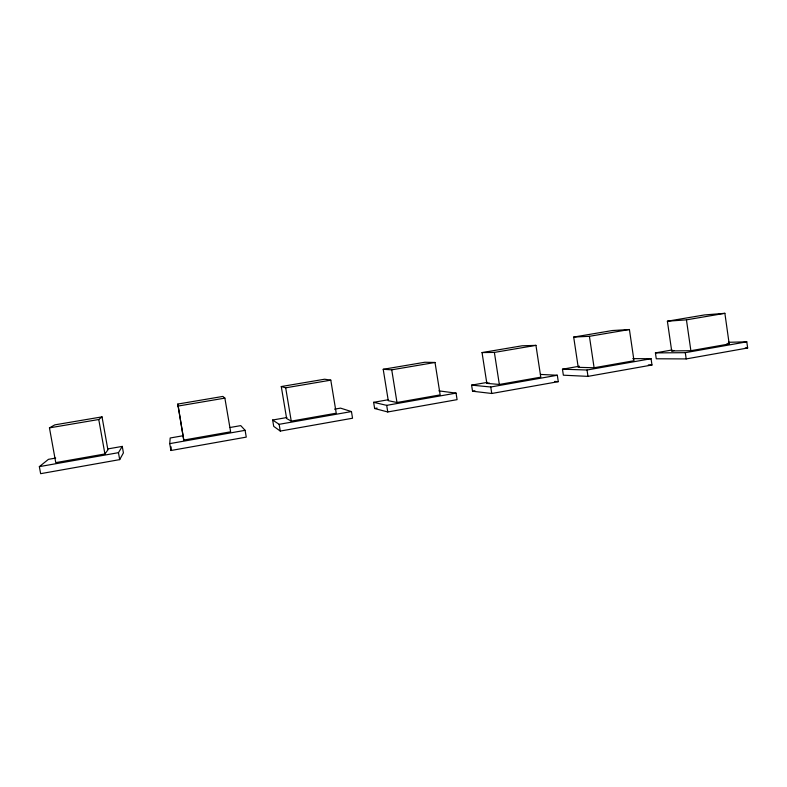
<?xml version="1.0" encoding="UTF-8"?>
<svg xmlns="http://www.w3.org/2000/svg" width="787" height="787" viewBox="0 0 787 787"><rect width="100%" height="100%" fill="white"/><g stroke="black" fill="none" stroke-linecap="round" stroke-linejoin="round"><path stroke-width="1.18" d="M229.971 427.508L240.743 425.619L245.111 430.332L246.262 437.119L170.936 450.508L171.153 446.868M170.936 450.508L169.736 443.632L170.179 437.995L183.332 435.683M55.7 458.073L48.44 459.342L39.35 466.632L40.639 473.676L119.693 459.618L123.411 452.889L122.26 446.396L107.73 448.944M119.693 459.618L118.453 452.673L122.26 446.396M104.917 453.961L107.908 449.898L102.025 416.874L54.815 424.862L49.453 427.872L55.759 462.628L104.917 453.961L98.769 419.51L102.025 416.874M183.765 440.071L230.63 431.807L224.875 398.124L222.898 396.422L177.813 404.056L183.765 440.071L177.813 404.056M291.249 421.124L336.236 413.205L330.796 380.16L324.628 379.216L281.274 386.545L286.635 418.527L291.249 421.124L285.681 387.814L281.274 386.545M396.982 402.501L440.159 394.887L435.024 362.482L424.872 362.246L383.21 369.3L388.276 400.681L396.982 402.501L391.729 369.821L383.21 369.3M499.342 384.459L540.787 377.16L535.947 345.365L522.106 345.798L482.038 352.576L486.838 383.377L499.342 384.459L494.374 352.419L482.038 352.576M594.106 367.765L633.997 360.731L629.413 329.517L612.296 330.54L573.684 337.072L578.229 367.332L594.106 367.765L589.414 336.305L573.684 337.072M690.878 350.707L729.195 343.958L724.876 313.324L704.542 314.928L667.386 321.214L671.685 350.923L690.878 350.707L686.441 319.847L667.386 321.214M39.35 466.632L118.453 452.673M169.736 443.632L245.111 430.332M272.636 420.022L279.139 424.321L351.455 411.571L352.546 418.231L280.28 431.069L273.709 426.347L272.636 420.022L286.93 417.523M373.628 402.314L386.692 405.354L456.057 393.116L457.09 399.648L387.765 411.965L374.642 408.522L373.628 402.314L388.139 399.776M471.59 385.138L490.754 386.997L557.314 375.251L558.288 381.656L491.757 393.48L472.544 391.228L471.59 385.138L487.291 382.384M562.459 369.201L587.033 370.008L651.065 358.715L651.98 365.001L587.987 376.373L563.364 375.192L562.459 369.201L579.409 366.23M655.414 352.901L685.3 352.674L746.784 341.824L747.65 347.992L686.195 358.921L656.269 358.783L655.414 352.901L672.059 349.979M374.642 408.522L377.052 408.089M472.544 391.228L474.954 390.805M334.554 409.171L340.515 408.128L351.455 411.571M486.838 383.377L489.258 382.954M671.685 350.923L674.075 350.51M49.453 427.872L98.769 419.51M177.862 406.092L224.875 398.124M285.681 387.814L330.796 380.16M391.729 369.821L435.024 362.482M494.374 352.419L535.947 345.365M589.414 336.305L629.413 329.517M686.441 319.847L724.876 313.324M728.398 342.296L746.784 341.824M726.794 344.008L729.195 343.958M745.2 348.031L747.65 347.992M632.768 358.626L651.065 358.715M648.321 364.932L651.98 365.001M540.423 374.425L557.314 375.251M554.658 381.42L558.288 381.656M438.9 390.873L456.057 393.116M279.139 424.321L280.28 431.069M386.692 405.354L387.765 411.965M490.754 386.997L491.757 393.48M587.033 370.008L587.987 376.373M685.3 352.674L686.195 358.921"/></g></svg>
